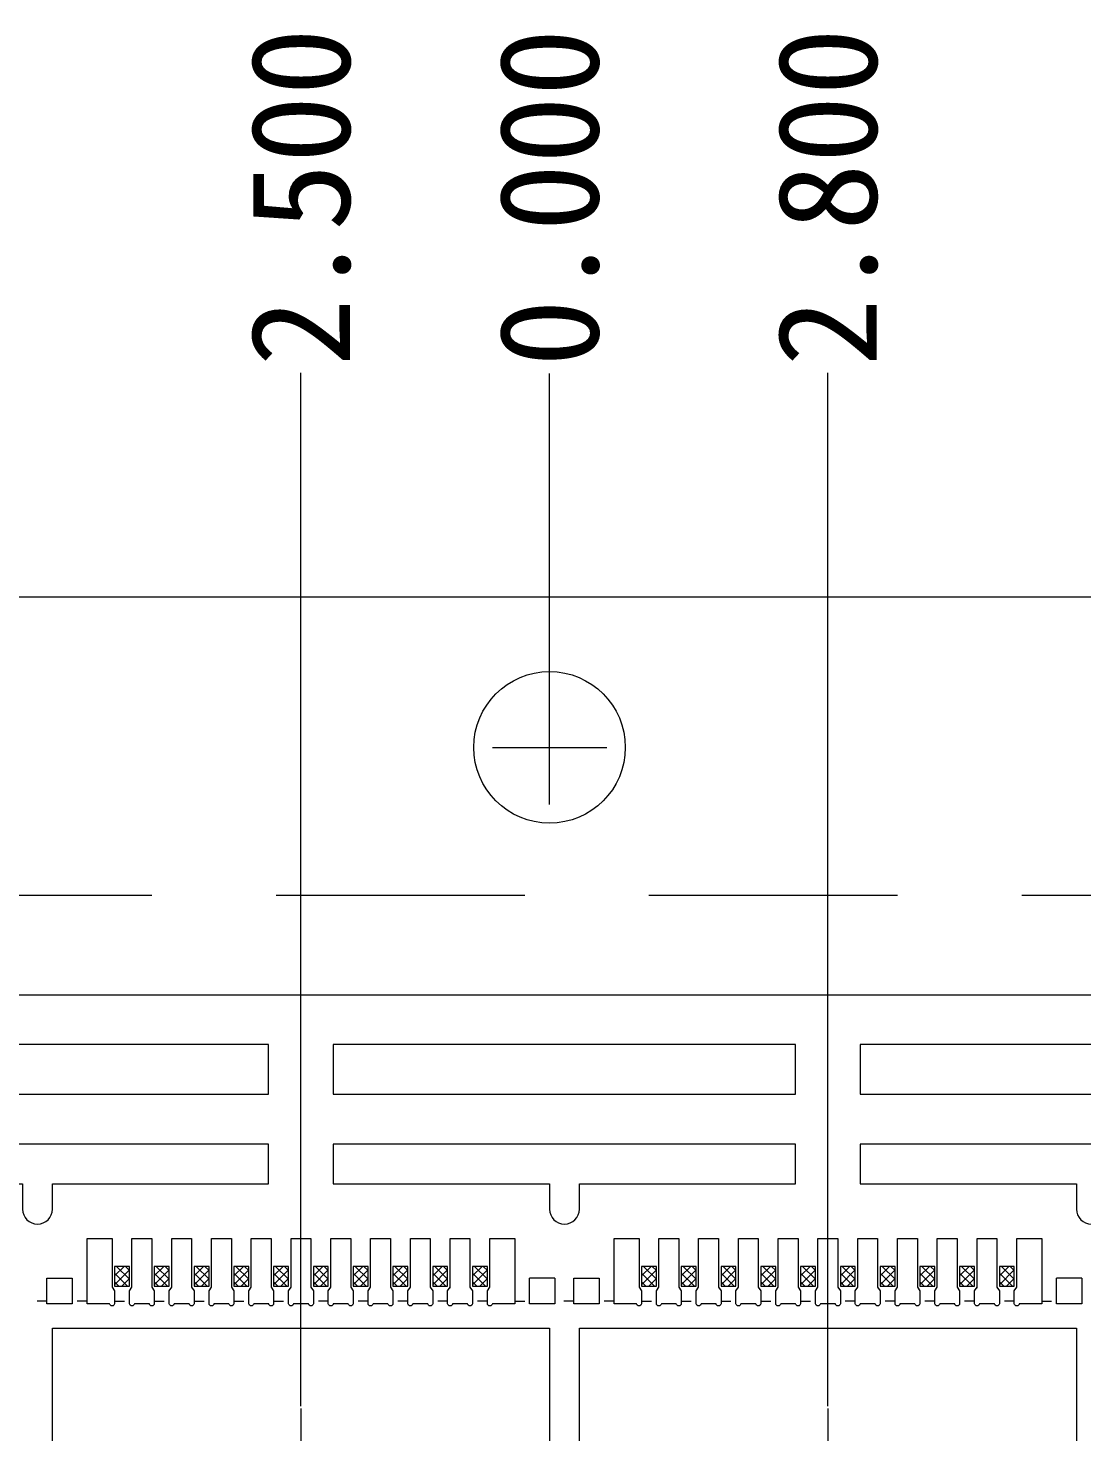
# Model space of a CAD drawing. Extents: x -140 to 3541, y -503 to -95.
# Drawn here: x 3234.32 to 3244.92, y -281.31 to -267.19 of the extents above; entities that cross this region are included whole.
import ezdxf

# ---------------------------------------------------------------- set-up
doc = ezdxf.new("R2010")
doc.units = 0
doc.header["$LTSCALE"] = 5
doc.header["$MEASUREMENT"] = 0
doc.header["$PDMODE"] = 3
for name, pattern in [('CENTER', [2, 1.25, -0.25, 0.25, -0.25]), ('DASHED', [0.75, 0.5, -0.25]), ('HIDDEN', [0.375, 0.25, -0.125])]:
    doc.linetypes.add(name, pattern=pattern)
doc.layers.get('0').update_dxf_attribs({"linetype": 'CONTINUOUS'})
doc.layers.get('Defpoints').update_dxf_attribs({"linetype": 'CONTINUOUS'})
for name, color, linetype in [('1', 7, 'CONTINUOUS'), ('1D', 4, 'CONTINUOUS'), ('center', 1, 'CONTINUOUS'), ('PKG', 2, 'CONTINUOUS'), ('PLATING', 3, 'CONTINUOUS'), ('标注', 4, 'CONTINUOUS')]:
    doc.layers.add(name, color=color, linetype=linetype)
doc.layers.add('标注线', color=3, linetype='CONTINUOUS', lineweight=18)
doc.styles.add('SIMPLEX', font='SIMPLEX')
doc.styles.add('宋体', font='')
doc.styles.get('宋体').set_extended_font_data('SimSun')
doc.dimstyles.new('副本Standard', dxfattribs={"dimtxt": 0.05, "dimasz": 0.05, "dimexe": 0.07, "dimexo": 0.07, "dimgap": 0.07, "dimtad": 1, "dimzin": 1, "dimdsep": 46, "dimtxsty": 'SIMPLEX', "dimcen": 0.1, "dimclrd": 256, "dimclre": 256, "dimclrt": 256, "dimadec": 0, "dimazin": 0, "dimtfac": 1, "dimtofl": 0, "dimtmove": 0, "dimatfit": 0, "dimfxl": 1, "dimlwd": -1, "dimlwe": -1, "dimarcsym": 0})

# ---------------------------------------------------------------- blocks, each defined once
blk = doc.blocks.new('*D76')
at = {"layer": 'Defpoints', "color": 0}
for p in [(3239.564, -270.665), (3239.564, -274.423), (3239.564, -274.423)]:
    blk.add_point(p, dxfattribs=at)
at = {"layer": '标注', "lineweight": 0}
blk.add_line((3239.564, -274.398), (3239.564, -270.665), dxfattribs=at)
at = {"layer": '标注', "lineweight": 0, "insert": (3239.564, -268.897), "char_height": 1, "attachment_point": 5, "rotation": 90, "style": '宋体'}
blk.add_mtext('0.000', dxfattribs=at)
blk = doc.blocks.new('*D77')
at = {"layer": 'Defpoints', "color": 0}
for p in [(3210.564, -270.656), (3239.564, -274.423), (3210.564, -281.071)]:
    blk.add_point(p, dxfattribs=at)
at = {"layer": '标注', "lineweight": 0}
blk.add_line((3210.564, -281.046), (3210.564, -270.656), dxfattribs=at)
at = {"layer": '标注', "lineweight": 0, "insert": (3210.564, -268.533), "char_height": 1, "attachment_point": 5, "rotation": 90, "style": '宋体'}
blk.add_mtext('29.000', dxfattribs=at)
blk = doc.blocks.new('*D78')
at = {"layer": 'Defpoints', "color": 0}
for p in [(3215.864, -270.656), (3239.564, -274.423), (3215.864, -281.071)]:
    blk.add_point(p, dxfattribs=at)
at = {"layer": '标注', "lineweight": 0}
blk.add_line((3215.864, -281.046), (3215.864, -270.656), dxfattribs=at)
at = {"layer": '标注', "lineweight": 0, "insert": (3215.864, -268.533), "char_height": 1, "attachment_point": 5, "rotation": 90, "style": '宋体'}
blk.add_mtext('23.700', dxfattribs=at)
blk = doc.blocks.new('*D79')
at = {"layer": 'Defpoints', "color": 0}
for p in [(3221.164, -270.656), (3239.564, -274.423), (3221.164, -281.071)]:
    blk.add_point(p, dxfattribs=at)
at = {"layer": '标注', "lineweight": 0}
blk.add_line((3221.164, -281.046), (3221.164, -270.656), dxfattribs=at)
at = {"layer": '标注', "lineweight": 0, "insert": (3221.164, -268.578), "char_height": 1, "attachment_point": 5, "rotation": 90, "style": '宋体'}
blk.add_mtext('18.400', dxfattribs=at)
blk = doc.blocks.new('*D80')
at = {"layer": 'Defpoints', "color": 0}
for p in [(3226.464, -270.656), (3239.564, -274.423), (3226.464, -281.071)]:
    blk.add_point(p, dxfattribs=at)
at = {"layer": '标注', "lineweight": 0}
blk.add_line((3226.464, -281.046), (3226.464, -270.656), dxfattribs=at)
at = {"layer": '标注', "lineweight": 0, "insert": (3226.464, -268.578), "char_height": 1, "attachment_point": 5, "rotation": 90, "style": '宋体'}
blk.add_mtext('13.100', dxfattribs=at)
blk = doc.blocks.new('*D81')
at = {"layer": 'Defpoints', "color": 0}
for p in [(3231.764, -270.656), (3239.564, -274.423), (3231.764, -281.071)]:
    blk.add_point(p, dxfattribs=at)
at = {"layer": '标注', "lineweight": 0}
blk.add_line((3231.764, -281.046), (3231.764, -270.656), dxfattribs=at)
at = {"layer": '标注', "lineweight": 0, "insert": (3231.764, -268.899), "char_height": 1, "attachment_point": 5, "rotation": 90, "style": '宋体'}
blk.add_mtext('7.800', dxfattribs=at)
blk = doc.blocks.new('*D82')
at = {"layer": 'Defpoints', "color": 0}
for p in [(3237.064, -270.656), (3239.564, -274.423), (3237.064, -281.071)]:
    blk.add_point(p, dxfattribs=at)
at = {"layer": '标注', "lineweight": 0}
blk.add_line((3237.064, -281.046), (3237.064, -270.656), dxfattribs=at)
at = {"layer": '标注', "lineweight": 0, "insert": (3237.064, -268.891), "char_height": 1, "attachment_point": 5, "rotation": 90, "style": '宋体'}
blk.add_mtext('2.500', dxfattribs=at)
blk = doc.blocks.new('*D83')
at = {"layer": 'Defpoints', "color": 0}
for p in [(3242.364, -270.656), (3239.564, -274.423), (3242.364, -281.071)]:
    blk.add_point(p, dxfattribs=at)
at = {"layer": '标注', "lineweight": 0}
blk.add_line((3242.364, -281.046), (3242.364, -270.656), dxfattribs=at)
at = {"layer": '标注', "lineweight": 0, "insert": (3242.364, -268.891), "char_height": 1, "attachment_point": 5, "rotation": 90, "style": '宋体'}
blk.add_mtext('2.800', dxfattribs=at)
blk = doc.blocks.new('*D84')
at = {"layer": 'Defpoints', "color": 0}
for p in [(3247.664, -270.656), (3239.564, -274.423), (3247.664, -281.071)]:
    blk.add_point(p, dxfattribs=at)
at = {"layer": '标注', "lineweight": 0}
blk.add_line((3247.664, -281.046), (3247.664, -270.656), dxfattribs=at)
at = {"layer": '标注', "lineweight": 0, "insert": (3247.664, -268.885), "char_height": 1, "attachment_point": 5, "rotation": 90, "style": '宋体'}
blk.add_mtext('8.100', dxfattribs=at)
blk = doc.blocks.new('*D85')
at = {"layer": 'Defpoints', "color": 0}
for p in [(3252.964, -270.656), (3239.564, -274.423), (3252.964, -281.071)]:
    blk.add_point(p, dxfattribs=at)
at = {"layer": '标注', "lineweight": 0}
blk.add_line((3252.964, -281.046), (3252.964, -270.656), dxfattribs=at)
at = {"layer": '标注', "lineweight": 0, "insert": (3252.964, -268.578), "char_height": 1, "attachment_point": 5, "rotation": 90, "style": '宋体'}
blk.add_mtext('13.400', dxfattribs=at)
blk = doc.blocks.new('*D86')
at = {"layer": 'Defpoints', "color": 0}
for p in [(3258.264, -270.656), (3239.564, -274.423), (3258.264, -281.071)]:
    blk.add_point(p, dxfattribs=at)
at = {"layer": '标注', "lineweight": 0}
blk.add_line((3258.264, -281.046), (3258.264, -270.656), dxfattribs=at)
at = {"layer": '标注', "lineweight": 0, "insert": (3258.264, -268.578), "char_height": 1, "attachment_point": 5, "rotation": 90, "style": '宋体'}
blk.add_mtext('18.700', dxfattribs=at)
blk = doc.blocks.new('*D87')
at = {"layer": 'Defpoints', "color": 0}
for p in [(3263.564, -270.656), (3239.564, -274.423), (3263.564, -281.071)]:
    blk.add_point(p, dxfattribs=at)
at = {"layer": '标注', "lineweight": 0}
blk.add_line((3263.564, -281.046), (3263.564, -270.656), dxfattribs=at)
at = {"layer": '标注', "lineweight": 0, "insert": (3263.564, -268.533), "char_height": 1, "attachment_point": 5, "rotation": 90, "style": '宋体'}
blk.add_mtext('24.000', dxfattribs=at)
blk = doc.blocks.new('*D88')
at = {"layer": 'Defpoints', "color": 0}
for p in [(3268.864, -270.656), (3239.564, -274.423), (3268.864, -281.071)]:
    blk.add_point(p, dxfattribs=at)
at = {"layer": '标注', "lineweight": 0}
blk.add_line((3268.864, -281.046), (3268.864, -270.656), dxfattribs=at)
at = {"layer": '标注', "lineweight": 0, "insert": (3268.864, -268.533), "char_height": 1, "attachment_point": 5, "rotation": 90, "style": '宋体'}
blk.add_mtext('29.300', dxfattribs=at)
blk = doc.blocks.new('*D89')
at = {"layer": 'Defpoints', "color": 0}
for p in [(3274.164, -270.656), (3239.564, -274.423), (3274.164, -281.071)]:
    blk.add_point(p, dxfattribs=at)
at = {"layer": '标注', "lineweight": 0}
blk.add_line((3274.164, -281.046), (3274.164, -270.656), dxfattribs=at)
at = {"layer": '标注', "lineweight": 0, "insert": (3274.164, -268.539), "char_height": 1, "attachment_point": 5, "rotation": 90, "style": '宋体'}
blk.add_mtext('34.600', dxfattribs=at)
blk = doc.blocks.new('*D108')
at = {"layer": 'Defpoints', "color": 0}
for p in [(3204.814, -270.656), (3204.821, -274.423), (3239.564, -274.423)]:
    blk.add_point(p, dxfattribs=at)
at = {"layer": '标注', "lineweight": 0}
for p, q in [((3204.814, -272.656), (3204.814, -270.656)), ((3204.821, -272.423), (3204.814, -272.656)), ((3204.821, -274.398), (3204.821, -272.423))]:
    blk.add_line(p, q, dxfattribs=at)
at = {"layer": '标注', "lineweight": 0, "insert": (3204.814, -268.547), "char_height": 1, "attachment_point": 5, "rotation": 90, "style": '宋体'}
blk.add_mtext('34.743', dxfattribs=at)
blk = doc.blocks.new('*D109')
at = {"layer": 'Defpoints', "color": 0}
for p in [(3200.314, -270.656), (3200.314, -273.911), (3239.564, -274.423)]:
    blk.add_point(p, dxfattribs=at)
at = {"layer": '标注', "lineweight": 0}
blk.add_line((3200.314, -273.886), (3200.314, -270.656), dxfattribs=at)
at = {"layer": '标注', "lineweight": 0, "insert": (3200.314, -268.539), "char_height": 1, "attachment_point": 5, "rotation": 90, "style": '宋体'}
blk.add_mtext('39.250', dxfattribs=at)
blk = doc.blocks.new('*D110')
at = {"layer": 'Defpoints', "color": 0}
for p in [(3239.564, -274.423), (3204.814, -346.911), (3206.996, -355.134)]:
    blk.add_point(p, dxfattribs=at)
at = {"layer": '标注', "lineweight": 0}
for p, q in [((3204.814, -346.936), (3204.814, -351.134)), ((3204.814, -351.134), (3206.996, -353.134)), ((3206.996, -353.134), (3206.996, -355.134))]:
    blk.add_line(p, q, dxfattribs=at)
at = {"layer": '标注', "lineweight": 0, "insert": (3206.996, -357.251), "char_height": 1, "attachment_point": 5, "rotation": 90, "style": '宋体'}
blk.add_mtext('34.750', dxfattribs=at)
blk = doc.blocks.new('*D135')
at = {"layer": 'Defpoints', "color": 0}
for p in [(3205.815, -270.667), (3239.564, -274.423), (3205.315, -277.411)]:
    blk.add_point(p, dxfattribs=at)
at = {"layer": '标注', "lineweight": 0}
for p, q in [((3205.815, -272.667), (3205.815, -270.667)), ((3205.315, -274.667), (3205.815, -272.667)), ((3205.315, -277.386), (3205.315, -274.667))]:
    blk.add_line(p, q, dxfattribs=at)
at = {"layer": '标注', "lineweight": 0, "insert": (3205.815, -268.55), "char_height": 1, "attachment_point": 5, "rotation": 90, "style": '宋体'}
blk.add_mtext('34.250', dxfattribs=at)
blk = doc.blocks.new('*D136')
at = {"layer": 'Defpoints', "color": 0}
for p in [(3201.314, -270.656), (3201.314, -272.911), (3239.564, -274.423)]:
    blk.add_point(p, dxfattribs=at)
at = {"layer": '标注', "lineweight": 0}
blk.add_line((3201.314, -272.886), (3201.314, -270.656), dxfattribs=at)
at = {"layer": '标注', "lineweight": 0, "insert": (3201.314, -268.539), "char_height": 1, "attachment_point": 5, "rotation": 90, "style": '宋体'}
blk.add_mtext('38.250', dxfattribs=at)

msp = doc.modelspace()

# ---------------------------------------------------------------- linework, layer by layer
at = {"lineweight": 0}
for points in [[(3232.08934, -277.91135), (3236.73934, -277.91135), (3236.73934, -277.41135), (3232.08934, -277.41128)], [(3237.38934, -277.91135), (3242.03934, -277.91135), (3242.03934, -277.41135), (3237.38934, -277.41128)], [(3242.68934, -277.91135), (3247.33934, -277.91135), (3247.33934, -277.41135), (3242.68934, -277.41128)]]:
    msp.add_lwpolyline(points, close=True, dxfattribs=at)
for points in [[(3234.26434, -279.06635, 1), (3234.56434, -279.06635), (3234.56434, -278.81135), (3236.73934, -278.81135), (3236.73934, -278.41135), (3232.08934, -278.41135), (3232.08934, -278.81135), (3234.26434, -278.81135)], [(3239.56434, -279.06635, 1), (3239.86434, -279.06635), (3239.86434, -278.81135), (3242.03934, -278.81135), (3242.03934, -278.41135), (3237.38934, -278.41135), (3237.38934, -278.81135), (3239.56434, -278.81135)], [(3244.86434, -279.06635, 1), (3245.16434, -279.06635), (3245.16434, -278.81135), (3247.33934, -278.81135), (3247.33934, -278.41135), (3242.68934, -278.41135), (3242.68934, -278.81135), (3244.86434, -278.81135)]]:
    msp.add_lwpolyline(points, format="xyb", close=True, dxfattribs=at)
at = {"layer": '1', "linetype": 'Continuous', "lineweight": 0}
for p, q in [((3234.50934, -279.76135), (3234.76434, -279.76135)), ((3239.61934, -279.76135), (3239.36434, -279.76135)), ((3239.80934, -279.76135), (3240.06434, -279.76135)), ((3244.91934, -279.76135), (3244.66434, -279.76135))]:
    msp.add_line(p, q, dxfattribs=at)
at = {"layer": '1', "lineweight": 0}
msp.add_lwpolyline([(3276.81434, -350.91135), (3201.31434, -350.91135), (3200.31434, -349.91135), (3200.31434, -339.41135), (3202.41434, -339.41135, 0.41421356), (3202.81434, -339.01135), (3202.81434, -319.81135, 0.41421356), (3202.41434, -319.41135), (3200.31434, -319.41135), (3200.31434, -304.41135), (3202.41434, -304.41135, 0.41421356), (3202.81434, -304.01135), (3202.81434, -284.81135, 0.41421356), (3202.41434, -284.41135), (3200.31434, -284.41135), (3200.31434, -273.91135), (3201.31434, -272.91135), (3276.81434, -272.91135)], format="xyb", dxfattribs=at)
at = {"layer": '1', "linetype": 'Continuous', "lineweight": 0}
for points in [[(3234.91434, -279.36135), (3235.16434, -279.36135), (3235.16434, -279.84885), (3235.18934, -279.88635), (3235.18934, -280.01635, -0.92662528), (3235.13949, -280.01635), (3234.91434, -280.01635)], [(3235.58934, -279.88635), (3235.58934, -280.01635, -0.92662528), (3235.53949, -280.01635), (3235.3892, -280.01635, -0.92662528), (3235.33934, -280.01635), (3235.33934, -279.88635), (3235.36434, -279.84885), (3235.36434, -279.36135), (3235.56434, -279.36135), (3235.56434, -279.84885)], [(3235.96434, -279.36135), (3235.96434, -279.84885), (3235.98934, -279.88635), (3235.98934, -280.01635, -0.92662528), (3235.93949, -280.01635), (3235.7892, -280.01635, -0.92662528), (3235.73934, -280.01635), (3235.73934, -279.88635), (3235.76434, -279.84885), (3235.76434, -279.36135), (3235.93931, -279.36135)], [(3236.36434, -279.36135), (3236.36434, -279.84885), (3236.38934, -279.88635), (3236.38934, -280.01635, -0.92662528), (3236.33949, -280.01635), (3236.1892, -280.01635, -0.92662528), (3236.13934, -280.01635), (3236.13934, -279.88635), (3236.16434, -279.84885), (3236.16434, -279.36135)], [(3237.16434, -279.36135), (3237.16434, -279.84885), (3237.18934, -279.88635), (3237.18934, -280.01635, -0.92662528), (3237.13949, -280.01635), (3236.9892, -280.01635, -0.92662528), (3236.93934, -280.01635), (3236.93934, -279.88635), (3236.96434, -279.84885), (3236.96434, -279.36135)], [(3237.56434, -279.36135), (3237.56434, -279.84885), (3237.58934, -279.88635), (3237.58934, -280.01635, -0.92662528), (3237.53949, -280.01635), (3237.3892, -280.01635, -0.92662528), (3237.33934, -280.01635), (3237.33934, -279.88635), (3237.36434, -279.84885), (3237.36434, -279.36135)], [(3237.96434, -279.36135), (3237.96434, -279.84885), (3237.98934, -279.88635), (3237.98934, -280.01635, -0.92662528), (3237.93949, -280.01635), (3237.7892, -280.01635, -0.92662528), (3237.73934, -280.01635), (3237.73934, -279.88635), (3237.76434, -279.84885), (3237.76434, -279.36135)], [(3238.36434, -279.36135), (3238.36434, -279.84885), (3238.38934, -279.88635), (3238.38934, -280.01635, -0.92662528), (3238.33949, -280.01635), (3238.1892, -280.01635, -0.92662528), (3238.13934, -280.01635), (3238.13934, -279.88635), (3238.16434, -279.84885), (3238.16434, -279.36135)], [(3239.21434, -279.36135), (3239.21434, -280.01635), (3238.9892, -280.01635, -0.92662528), (3238.93934, -280.01635), (3238.93934, -279.88635), (3238.96434, -279.84885), (3238.96434, -279.36135)], [(3240.21434, -279.36135), (3240.46434, -279.36135), (3240.46434, -279.84885), (3240.48934, -279.88635), (3240.48934, -280.01635, -0.92662528), (3240.43949, -280.01635), (3240.21434, -280.01635)], [(3240.88934, -279.88635), (3240.88934, -280.01635, -0.92662528), (3240.83949, -280.01635), (3240.6892, -280.01635, -0.92662528), (3240.63934, -280.01635), (3240.63934, -279.88635), (3240.66434, -279.84885), (3240.66434, -279.36135), (3240.86434, -279.36135), (3240.86434, -279.84885)], [(3241.26434, -279.36135), (3241.26434, -279.84885), (3241.28934, -279.88635), (3241.28934, -280.01635, -0.92662528), (3241.23949, -280.01635), (3241.0892, -280.01635, -0.92662528), (3241.03934, -280.01635), (3241.03934, -279.88635), (3241.06434, -279.84885), (3241.06434, -279.36135), (3241.23931, -279.36135)], [(3241.66434, -279.36135), (3241.66434, -279.84885), (3241.68934, -279.88635), (3241.68934, -280.01635, -0.92662528), (3241.63949, -280.01635), (3241.4892, -280.01635, -0.92662528), (3241.43934, -280.01635), (3241.43934, -279.88635), (3241.46434, -279.84885), (3241.46434, -279.36135)], [(3242.46434, -279.36135), (3242.46434, -279.84885), (3242.48934, -279.88635), (3242.48934, -280.01635, -0.92662528), (3242.43949, -280.01635), (3242.2892, -280.01635, -0.92662528), (3242.23934, -280.01635), (3242.23934, -279.88635), (3242.26434, -279.84885), (3242.26434, -279.36135)], [(3242.86434, -279.36135), (3242.86434, -279.84885), (3242.88934, -279.88635), (3242.88934, -280.01635, -0.92662528), (3242.83949, -280.01635), (3242.6892, -280.01635, -0.92662528), (3242.63934, -280.01635), (3242.63934, -279.88635), (3242.66434, -279.84885), (3242.66434, -279.36135)], [(3243.26434, -279.36135), (3243.26434, -279.84885), (3243.28934, -279.88635), (3243.28934, -280.01635, -0.92662528), (3243.23949, -280.01635), (3243.0892, -280.01635, -0.92662528), (3243.03934, -280.01635), (3243.03934, -279.88635), (3243.06434, -279.84885), (3243.06434, -279.36135)], [(3243.66434, -279.36135), (3243.66434, -279.84885), (3243.68934, -279.88635), (3243.68934, -280.01635, -0.92662528), (3243.63949, -280.01635), (3243.4892, -280.01635, -0.92662528), (3243.43934, -280.01635), (3243.43934, -279.88635), (3243.46434, -279.84885), (3243.46434, -279.36135)], [(3244.51434, -279.36135), (3244.51434, -280.01635), (3244.2892, -280.01635, -0.92662528), (3244.23934, -280.01635), (3244.23934, -279.88635), (3244.26434, -279.84885), (3244.26434, -279.36135)]]:
    msp.add_lwpolyline(points, format="xyb", close=True, dxfattribs=at)
for points in [[(3236.56434, -279.36135), (3236.76434, -279.36135), (3236.76434, -279.84885), (3236.78934, -279.88635), (3236.78934, -280.01635, -0.92662528), (3236.73949, -280.01635), (3236.5892, -280.01635, -0.92662528), (3236.53934, -280.01635), (3236.53934, -279.88635), (3236.56434, -279.84885), (3236.56434, -279.36135), (3236.58931, -279.36135)], [(3238.56434, -279.86135), (3238.56434, -279.36135), (3238.76434, -279.36135), (3238.76434, -279.84885), (3238.78934, -279.88635), (3238.78934, -280.01635, -0.92662528), (3238.73949, -280.01635), (3238.5892, -280.01635, -0.92662528), (3238.53934, -280.01635), (3238.53934, -279.88635), (3238.56434, -279.84885)], [(3241.86434, -279.36135), (3242.06434, -279.36135), (3242.06434, -279.84885), (3242.08934, -279.88635), (3242.08934, -280.01635, -0.92662528), (3242.03949, -280.01635), (3241.8892, -280.01635, -0.92662528), (3241.83934, -280.01635), (3241.83934, -279.88635), (3241.86434, -279.84885), (3241.86434, -279.36135), (3241.88931, -279.36135)], [(3243.86434, -279.86135), (3243.86434, -279.36135), (3244.06434, -279.36135), (3244.06434, -279.84885), (3244.08934, -279.88635), (3244.08934, -280.01635, -0.92662528), (3244.03949, -280.01635), (3243.8892, -280.01635, -0.92662528), (3243.83934, -280.01635), (3243.83934, -279.88635), (3243.86434, -279.84885)]]:
    msp.add_lwpolyline(points, format="xyb", dxfattribs=at)
at = {"layer": '1', "lineweight": 0}
for points in [[(3234.76434, -279.76135), (3234.76434, -280.01635), (3234.50934, -280.01635), (3234.50934, -279.76135)], [(3239.61934, -279.76135), (3239.61934, -280.01635), (3239.36434, -280.01635), (3239.36434, -279.76135)], [(3240.06434, -279.76135), (3240.06434, -280.01635), (3239.80934, -280.01635), (3239.80934, -279.76135)], [(3244.91934, -279.76135), (3244.91934, -280.01635), (3244.66434, -280.01635), (3244.66434, -279.76135)]]:
    msp.add_lwpolyline(points, dxfattribs=at)
msp.add_circle((3239.56434, -274.42335), 0.762, dxfattribs=at)
at = {"layer": '1D', "lineweight": 0}
for p, q in [((3239.56434, -274.99835), (3239.56434, -273.84835)), ((3238.98934, -274.42335), (3240.13934, -274.42335))]:
    msp.add_line(p, q, dxfattribs=at)
at = {"layer": '1D', "linetype": 'HIDDEN', "lineweight": 0, "ltscale": 0.05}
for p, q in [((3235.18934, -279.99135), (3235.33934, -279.99135)), ((3235.58934, -279.99135), (3235.73934, -279.99135)), ((3235.98934, -279.99135), (3236.13934, -279.99135)), ((3236.38934, -279.99135), (3236.53934, -279.99135)), ((3236.78934, -279.99135), (3236.93934, -279.99135)), ((3237.33934, -279.99135), (3237.18934, -279.99135)), ((3237.73934, -279.99135), (3237.58934, -279.99135)), ((3238.13934, -279.99135), (3237.98934, -279.99135)), ((3238.53934, -279.99135), (3238.38934, -279.99135)), ((3238.93934, -279.99135), (3238.78934, -279.99135)), ((3240.48934, -279.99135), (3240.63934, -279.99135)), ((3240.88934, -279.99135), (3241.03934, -279.99135)), ((3241.28934, -279.99135), (3241.43934, -279.99135)), ((3241.68934, -279.99135), (3241.83934, -279.99135)), ((3242.08934, -279.99135), (3242.23934, -279.99135)), ((3242.63934, -279.99135), (3242.48934, -279.99135)), ((3243.03934, -279.99135), (3242.88934, -279.99135)), ((3243.43934, -279.99135), (3243.28934, -279.99135)), ((3243.83934, -279.99135), (3243.68934, -279.99135)), ((3244.23934, -279.99135), (3244.08934, -279.99135))]:
    msp.add_line(p, q, dxfattribs=at)
at = {"layer": '1D', "linetype": 'DASHED', "lineweight": 0}
msp.add_lwpolyline([(3276.81434, -275.91135), (3200.31434, -275.91135), (3200.31434, -347.91135), (3276.81434, -347.91135)], dxfattribs=at)
at = {"layer": '1D', "color": 1, "lineweight": 0}
msp.add_lwpolyline([(3276.81434, -346.91135), (3204.81434, -346.91135), (3204.81434, -276.91135), (3276.81434, -276.91135)], dxfattribs=at)
at = {"layer": '1D', "linetype": 'HIDDEN', "lineweight": 0, "ltscale": 0.08}
for points in [[(3234.50934, -279.99135), (3234.31934, -279.99135)], [(3234.91434, -279.99135), (3234.76434, -279.99135)], [(3239.21434, -279.99135), (3239.36434, -279.99135)], [(3239.80934, -279.99135), (3239.61934, -279.99135)], [(3240.21434, -279.99135), (3240.06434, -279.99135)], [(3244.51434, -279.99135), (3244.66434, -279.99135)]]:
    msp.add_lwpolyline(points, dxfattribs=at)
at = {"layer": 'center', "linetype": 'CENTER', "lineweight": 0}
for p, q in [((3237.06434, -281.0706), (3237.06434, -284.45209)), ((3242.36434, -281.0706), (3242.36434, -284.45209))]:
    msp.add_line(p, q, dxfattribs=at)
at = {"layer": 'PKG', "linetype": 'Continuous', "lineweight": 0}
for points in [[(3234.56434, -285.26135), (3234.56434, -280.26135), (3239.56434, -280.26135), (3239.56434, -285.26135)], [(3239.86434, -285.26135), (3239.86434, -280.26135), (3244.86434, -280.26135), (3244.86434, -285.26135)]]:
    msp.add_lwpolyline(points, close=True, dxfattribs=at)
at = {"layer": 'PLATING', "lineweight": 0}
for p, q in [((3235.33934, -279.64135), (3235.18934, -279.64135)), ((3235.18934, -279.64135), (3235.18934, -279.84135)), ((3235.33934, -279.84135), (3235.33934, -279.64135)), ((3235.73934, -279.64135), (3235.58934, -279.64135)), ((3235.58934, -279.64135), (3235.58934, -279.84135)), ((3235.73934, -279.84135), (3235.73934, -279.64135)), ((3236.13934, -279.64135), (3235.98934, -279.64135)), ((3235.98934, -279.64135), (3235.98934, -279.84135)), ((3236.13934, -279.84135), (3236.13934, -279.64135)), ((3236.53934, -279.64135), (3236.38934, -279.64135)), ((3236.38934, -279.64135), (3236.38934, -279.84135)), ((3236.53934, -279.84135), (3236.53934, -279.64135)), ((3236.93934, -279.64135), (3236.78934, -279.64135)), ((3236.78934, -279.64135), (3236.78934, -279.84135)), ((3236.93934, -279.84135), (3236.93934, -279.64135)), ((3237.33934, -279.64135), (3237.18934, -279.64135)), ((3237.18934, -279.64135), (3237.18934, -279.84135)), ((3237.33934, -279.84135), (3237.33934, -279.64135)), ((3237.73934, -279.64135), (3237.58934, -279.64135)), ((3237.58934, -279.64135), (3237.58934, -279.84135)), ((3237.73934, -279.84135), (3237.73934, -279.64135)), ((3238.13934, -279.64135), (3237.98934, -279.64135)), ((3237.98934, -279.64135), (3237.98934, -279.84135)), ((3238.13934, -279.84135), (3238.13934, -279.64135)), ((3238.53934, -279.64135), (3238.38934, -279.64135)), ((3238.38934, -279.64135), (3238.38934, -279.84135)), ((3238.53934, -279.84135), (3238.53934, -279.64135)), ((3238.93934, -279.64135), (3238.78934, -279.64135)), ((3238.78934, -279.64135), (3238.78934, -279.84135)), ((3238.93934, -279.84135), (3238.93934, -279.64135)), ((3240.63934, -279.64135), (3240.48934, -279.64135)), ((3240.48934, -279.64135), (3240.48934, -279.84135)), ((3240.63934, -279.84135), (3240.63934, -279.64135)), ((3241.03934, -279.64135), (3240.88934, -279.64135)), ((3240.88934, -279.64135), (3240.88934, -279.84135)), ((3241.03934, -279.84135), (3241.03934, -279.64135)), ((3241.43934, -279.64135), (3241.28934, -279.64135)), ((3241.28934, -279.64135), (3241.28934, -279.84135)), ((3241.43934, -279.84135), (3241.43934, -279.64135)), ((3241.83934, -279.64135), (3241.68934, -279.64135)), ((3241.68934, -279.64135), (3241.68934, -279.84135)), ((3241.83934, -279.84135), (3241.83934, -279.64135)), ((3242.23934, -279.64135), (3242.08934, -279.64135)), ((3242.08934, -279.64135), (3242.08934, -279.84135)), ((3242.23934, -279.84135), (3242.23934, -279.64135)), ((3242.63934, -279.64135), (3242.48934, -279.64135)), ((3242.48934, -279.64135), (3242.48934, -279.84135)), ((3242.63934, -279.84135), (3242.63934, -279.64135)), ((3243.03934, -279.64135), (3242.88934, -279.64135)), ((3242.88934, -279.64135), (3242.88934, -279.84135)), ((3243.03934, -279.84135), (3243.03934, -279.64135)), ((3243.43934, -279.64135), (3243.28934, -279.64135)), ((3243.28934, -279.64135), (3243.28934, -279.84135)), ((3243.43934, -279.84135), (3243.43934, -279.64135)), ((3243.83934, -279.64135), (3243.68934, -279.64135)), ((3243.68934, -279.64135), (3243.68934, -279.84135)), ((3243.83934, -279.84135), (3243.83934, -279.64135)), ((3244.23934, -279.64135), (3244.08934, -279.64135)), ((3244.08934, -279.64135), (3244.08934, -279.84135)), ((3244.23934, -279.84135), (3244.23934, -279.64135)), ((3235.18934, -279.84135), (3235.33934, -279.84135)), ((3235.58934, -279.84135), (3235.73934, -279.84135)), ((3235.98934, -279.84135), (3236.13934, -279.84135)), ((3236.38934, -279.84135), (3236.53934, -279.84135)), ((3236.78934, -279.84135), (3236.93934, -279.84135)), ((3237.18934, -279.84135), (3237.33934, -279.84135)), ((3237.58934, -279.84135), (3237.73934, -279.84135)), ((3237.98934, -279.84135), (3238.13934, -279.84135)), ((3238.38934, -279.84135), (3238.53934, -279.84135)), ((3238.78934, -279.84135), (3238.93934, -279.84135)), ((3240.48934, -279.84135), (3240.63934, -279.84135)), ((3240.88934, -279.84135), (3241.03934, -279.84135)), ((3241.28934, -279.84135), (3241.43934, -279.84135)), ((3241.68934, -279.84135), (3241.83934, -279.84135)), ((3242.08934, -279.84135), (3242.23934, -279.84135)), ((3242.48934, -279.84135), (3242.63934, -279.84135)), ((3242.88934, -279.84135), (3243.03934, -279.84135)), ((3243.28934, -279.84135), (3243.43934, -279.84135)), ((3243.68934, -279.84135), (3243.83934, -279.84135)), ((3244.08934, -279.84135), (3244.23934, -279.84135))]:
    msp.add_line(p, q, dxfattribs=at)
at = {"layer": '标注线', "lineweight": 0}
for p, q in [((3235.19701, -279.64135), (3235.18934, -279.64902)), ((3235.2854, -279.64135), (3235.18934, -279.7374)), ((3235.33934, -279.67579), (3235.18934, -279.82579)), ((3235.18934, -279.70977), (3235.32092, -279.84135)), ((3235.20931, -279.64135), (3235.33934, -279.77138)), ((3235.2977, -279.64135), (3235.33934, -279.683)), ((3235.59701, -279.64135), (3235.58934, -279.64902)), ((3235.6854, -279.64135), (3235.58934, -279.7374)), ((3235.73934, -279.67579), (3235.58934, -279.82579)), ((3235.58934, -279.70977), (3235.72092, -279.84135)), ((3235.60931, -279.64135), (3235.73934, -279.77138)), ((3235.6977, -279.64135), (3235.73934, -279.683)), ((3235.99701, -279.64135), (3235.98934, -279.64902)), ((3236.0854, -279.64135), (3235.98934, -279.7374)), ((3236.13934, -279.67579), (3235.98934, -279.82579)), ((3235.98934, -279.70977), (3236.12092, -279.84135)), ((3236.00931, -279.64135), (3236.13934, -279.77138)), ((3236.0977, -279.64135), (3236.13934, -279.683)), ((3236.39701, -279.64135), (3236.38934, -279.64902)), ((3236.4854, -279.64135), (3236.38934, -279.7374)), ((3236.53934, -279.67579), (3236.38934, -279.82579)), ((3236.38934, -279.70977), (3236.52092, -279.84135)), ((3236.40931, -279.64135), (3236.53934, -279.77138)), ((3236.4977, -279.64135), (3236.53934, -279.683)), ((3236.79701, -279.64135), (3236.78934, -279.64902)), ((3236.8854, -279.64135), (3236.78934, -279.7374)), ((3236.93934, -279.67579), (3236.78934, -279.82579)), ((3236.78934, -279.70977), (3236.92092, -279.84135)), ((3236.80931, -279.64135), (3236.93934, -279.77138)), ((3236.8977, -279.64135), (3236.93934, -279.683)), ((3237.19701, -279.64135), (3237.18934, -279.64902)), ((3237.2854, -279.64135), (3237.18934, -279.7374)), ((3237.33934, -279.67579), (3237.18934, -279.82579)), ((3237.18934, -279.70977), (3237.32092, -279.84135)), ((3237.20931, -279.64135), (3237.33934, -279.77138)), ((3237.2977, -279.64135), (3237.33934, -279.683)), ((3237.59701, -279.64135), (3237.58934, -279.64902)), ((3237.6854, -279.64135), (3237.58934, -279.7374)), ((3237.73934, -279.67579), (3237.58934, -279.82579)), ((3237.58934, -279.70977), (3237.72092, -279.84135)), ((3237.60931, -279.64135), (3237.73934, -279.77138)), ((3237.6977, -279.64135), (3237.73934, -279.683)), ((3237.99701, -279.64135), (3237.98934, -279.64902)), ((3238.0854, -279.64135), (3237.98934, -279.7374)), ((3238.13934, -279.67579), (3237.98934, -279.82579)), ((3237.98934, -279.70977), (3238.12092, -279.84135)), ((3238.00931, -279.64135), (3238.13934, -279.77138)), ((3238.0977, -279.64135), (3238.13934, -279.683)), ((3238.39701, -279.64135), (3238.38934, -279.64902)), ((3238.4854, -279.64135), (3238.38934, -279.7374)), ((3238.53934, -279.67579), (3238.38934, -279.82579)), ((3238.38934, -279.70977), (3238.52092, -279.84135)), ((3238.40931, -279.64135), (3238.53934, -279.77138)), ((3238.4977, -279.64135), (3238.53934, -279.683)), ((3238.79701, -279.64135), (3238.78934, -279.64902)), ((3238.8854, -279.64135), (3238.78934, -279.7374)), ((3238.93934, -279.67579), (3238.78934, -279.82579)), ((3238.78934, -279.70977), (3238.92092, -279.84135)), ((3238.80931, -279.64135), (3238.93934, -279.77138)), ((3238.8977, -279.64135), (3238.93934, -279.683)), ((3240.49701, -279.64135), (3240.48934, -279.64902)), ((3240.5854, -279.64135), (3240.48934, -279.7374)), ((3240.63934, -279.67579), (3240.48934, -279.82579)), ((3240.48934, -279.70977), (3240.62092, -279.84135)), ((3240.50931, -279.64135), (3240.63934, -279.77138)), ((3240.5977, -279.64135), (3240.63934, -279.683)), ((3240.89701, -279.64135), (3240.88934, -279.64902)), ((3240.9854, -279.64135), (3240.88934, -279.7374)), ((3241.03934, -279.67579), (3240.88934, -279.82579)), ((3240.88934, -279.70977), (3241.02092, -279.84135)), ((3240.90931, -279.64135), (3241.03934, -279.77138)), ((3240.9977, -279.64135), (3241.03934, -279.683)), ((3241.29701, -279.64135), (3241.28934, -279.64902)), ((3241.3854, -279.64135), (3241.28934, -279.7374)), ((3241.43934, -279.67579), (3241.28934, -279.82579)), ((3241.28934, -279.70977), (3241.42092, -279.84135)), ((3241.30931, -279.64135), (3241.43934, -279.77138)), ((3241.3977, -279.64135), (3241.43934, -279.683)), ((3241.69701, -279.64135), (3241.68934, -279.64902)), ((3241.7854, -279.64135), (3241.68934, -279.7374)), ((3241.83934, -279.67579), (3241.68934, -279.82579)), ((3241.68934, -279.70977), (3241.82092, -279.84135)), ((3241.70931, -279.64135), (3241.83934, -279.77138)), ((3241.7977, -279.64135), (3241.83934, -279.683)), ((3242.09701, -279.64135), (3242.08934, -279.64902)), ((3242.1854, -279.64135), (3242.08934, -279.7374)), ((3242.23934, -279.67579), (3242.08934, -279.82579)), ((3242.08934, -279.70977), (3242.22092, -279.84135)), ((3242.10931, -279.64135), (3242.23934, -279.77138)), ((3242.1977, -279.64135), (3242.23934, -279.683)), ((3242.49701, -279.64135), (3242.48934, -279.64902)), ((3242.5854, -279.64135), (3242.48934, -279.7374)), ((3242.63934, -279.67579), (3242.48934, -279.82579)), ((3242.48934, -279.70977), (3242.62092, -279.84135)), ((3242.50931, -279.64135), (3242.63934, -279.77138)), ((3242.5977, -279.64135), (3242.63934, -279.683)), ((3242.89701, -279.64135), (3242.88934, -279.64902)), ((3242.9854, -279.64135), (3242.88934, -279.7374)), ((3243.03934, -279.67579), (3242.88934, -279.82579)), ((3242.88934, -279.70977), (3243.02092, -279.84135)), ((3242.90931, -279.64135), (3243.03934, -279.77138)), ((3242.9977, -279.64135), (3243.03934, -279.683)), ((3243.29701, -279.64135), (3243.28934, -279.64902)), ((3243.3854, -279.64135), (3243.28934, -279.7374)), ((3243.43934, -279.67579), (3243.28934, -279.82579)), ((3243.28934, -279.70977), (3243.42092, -279.84135)), ((3243.30931, -279.64135), (3243.43934, -279.77138)), ((3243.3977, -279.64135), (3243.43934, -279.683)), ((3243.69701, -279.64135), (3243.68934, -279.64902)), ((3243.7854, -279.64135), (3243.68934, -279.7374)), ((3243.83934, -279.67579), (3243.68934, -279.82579)), ((3243.68934, -279.70977), (3243.82092, -279.84135)), ((3243.70931, -279.64135), (3243.83934, -279.77138)), ((3243.7977, -279.64135), (3243.83934, -279.683)), ((3244.09701, -279.64135), (3244.08934, -279.64902)), ((3244.1854, -279.64135), (3244.08934, -279.7374)), ((3244.23934, -279.67579), (3244.08934, -279.82579)), ((3244.08934, -279.70977), (3244.22092, -279.84135)), ((3244.10931, -279.64135), (3244.23934, -279.77138)), ((3244.1977, -279.64135), (3244.23934, -279.683)), ((3235.18934, -279.79816), (3235.23253, -279.84135)), ((3235.33934, -279.76418), (3235.26218, -279.84135)), ((3235.58934, -279.79816), (3235.63253, -279.84135)), ((3235.73934, -279.76418), (3235.66218, -279.84135)), ((3235.98934, -279.79816), (3236.03253, -279.84135)), ((3236.13934, -279.76418), (3236.06218, -279.84135)), ((3236.38934, -279.79816), (3236.43253, -279.84135)), ((3236.53934, -279.76418), (3236.46218, -279.84135)), ((3236.78934, -279.79816), (3236.83253, -279.84135)), ((3236.93934, -279.76418), (3236.86218, -279.84135)), ((3237.18934, -279.79816), (3237.23253, -279.84135)), ((3237.33934, -279.76418), (3237.26218, -279.84135)), ((3237.58934, -279.79816), (3237.63253, -279.84135)), ((3237.73934, -279.76418), (3237.66218, -279.84135)), ((3237.98934, -279.79816), (3238.03253, -279.84135)), ((3238.13934, -279.76418), (3238.06218, -279.84135)), ((3238.38934, -279.79816), (3238.43253, -279.84135)), ((3238.53934, -279.76418), (3238.46218, -279.84135)), ((3238.78934, -279.79816), (3238.83253, -279.84135)), ((3238.93934, -279.76418), (3238.86218, -279.84135)), ((3240.48934, -279.79816), (3240.53253, -279.84135)), ((3240.63934, -279.76418), (3240.56218, -279.84135)), ((3240.88934, -279.79816), (3240.93253, -279.84135)), ((3241.03934, -279.76418), (3240.96218, -279.84135)), ((3241.28934, -279.79816), (3241.33253, -279.84135)), ((3241.43934, -279.76418), (3241.36218, -279.84135)), ((3241.68934, -279.79816), (3241.73253, -279.84135)), ((3241.83934, -279.76418), (3241.76218, -279.84135)), ((3242.08934, -279.79816), (3242.13253, -279.84135)), ((3242.23934, -279.76418), (3242.16218, -279.84135)), ((3242.48934, -279.79816), (3242.53253, -279.84135)), ((3242.63934, -279.76418), (3242.56218, -279.84135)), ((3242.88934, -279.79816), (3242.93253, -279.84135)), ((3243.03934, -279.76418), (3242.96218, -279.84135)), ((3243.28934, -279.79816), (3243.33253, -279.84135)), ((3243.43934, -279.76418), (3243.36218, -279.84135)), ((3243.68934, -279.79816), (3243.73253, -279.84135)), ((3243.83934, -279.76418), (3243.76218, -279.84135)), ((3244.08934, -279.79816), (3244.13253, -279.84135)), ((3244.23934, -279.76418), (3244.16218, -279.84135))]:
    msp.add_line(p, q, dxfattribs=at)

# ---------------------------------------------------------------- dimensions: what is measured, and where the dimension line sits
at = {"layer": '标注', "lineweight": 0}
for feature_location, offset, origin, picture, middle in [((3200.31434, -273.91135), (0, 3.25558), (3239.56434, -274.42335), '*D109', (3200.31434, -268.53873)), ((3201.31434, -272.91135), (0, 2.25558), (3239.56434, -274.42335), '*D136', (3201.31434, -268.53873)), ((3204.82134, -274.42335), (-0.007, 3.76758), (3239.56434, -274.42335), '*D108', (3204.81434, -268.54711)), ((3205.31474, -277.41135), (0.5, 6.7441), (3239.56434, -274.42335), '*D135', (3205.81474, -268.55021)), ((3210.56434, -281.0706), (0, 10.41484), (3239.56434, -274.42335), '*D77', (3210.56434, -268.53314)), ((3215.86434, -281.0706), (0, 10.41484), (3239.56434, -274.42335), '*D78', (3215.86434, -268.53314)), ((3263.56434, -281.0706), (0, 10.41484), (3239.56434, -274.42335), '*D87', (3263.56434, -268.53314)), ((3268.86434, -281.0706), (0, 10.41484), (3239.56434, -274.42335), '*D88', (3268.86434, -268.53314)), ((3274.16434, -281.0706), (0, 10.41484), (3239.56434, -274.42335), '*D89', (3274.16434, -268.53873)), ((3221.16434, -281.0706), (0, 10.41484), (3239.56434, -274.42335), '*D79', (3221.16434, -268.57783)), ((3226.46434, -281.0706), (0, 10.41484), (3239.56434, -274.42335), '*D80', (3226.46434, -268.57783)), ((3252.96434, -281.0706), (0, 10.41484), (3239.56434, -274.42335), '*D85', (3252.96434, -268.57783)), ((3258.26434, -281.0706), (0, 10.41484), (3239.56434, -274.42335), '*D86', (3258.26434, -268.57783)), ((3247.66434, -281.0706), (0, 10.41484), (3239.56434, -274.42335), '*D84', (3247.66434, -268.88509)), ((3231.76434, -281.0706), (0, 10.41484), (3239.56434, -274.42335), '*D81', (3231.76434, -268.89906)), ((3237.06434, -281.0706), (0, 10.41484), (3239.56434, -274.42335), '*D82', (3237.06434, -268.89068)), ((3239.5643426409, -274.4233486303), (-0.0000000001, 3.7580396498), (3239.5643426409, -274.4233486303), '*D76', (3239.5643426408, -268.8974318855)), ((3242.36434, -281.0706), (0, 10.41484), (3239.56434, -274.42335), '*D83', (3242.36434, -268.89068)), ((3204.81434, -346.91135), (2.18161, -8.22295), (3239.56434, -274.42335), '*D110', (3206.99595, -357.25134))]:
    dim = msp.add_ordinate_dim(feature_location=feature_location, offset=offset, dtype=1, origin=origin, dimstyle='副本Standard', override={"dimtxt": 1, "dimasz": 1, "dimexo": 0.025, "dimgap": 0.05, "dimtad": 0, "dimdec": 3, "dimtxsty": '宋体', "dimlwe": 0}, dxfattribs=at)
    dim.commit()
    dim.dimension.update_dxf_attribs({"geometry": picture, "text_midpoint": middle})

doc.saveas('drawing.dxf')
